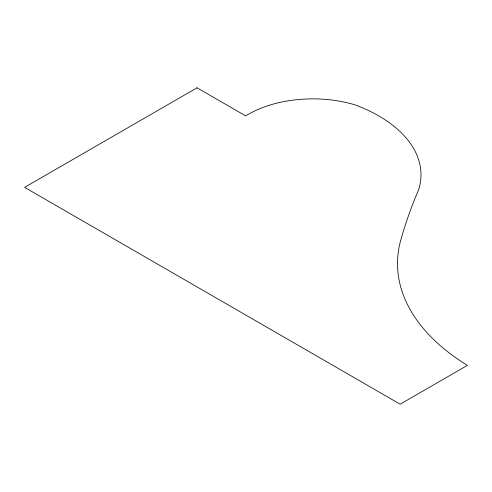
<?xml version="1.0" encoding="UTF-8"?>
<svg xmlns="http://www.w3.org/2000/svg" width="492" height="492" viewBox="0 0 492 492"><rect width="100%" height="100%" fill="white"/><g stroke="black" fill="none" stroke-linecap="round" stroke-linejoin="round"><path stroke-width="0.74" d="M197.034 87.81L24.6 187.36L400.168 404.19L467.4 365.378A257.224 148.51 0 0 1 400.224 242.132A1059.19 611.519 0 0 1 418.618 189.789A144.224 83.265 0 0 0 355.538 105.024A91.002 52.539 0 0 0 245.705 115.909L197.034 87.81"/></g></svg>
